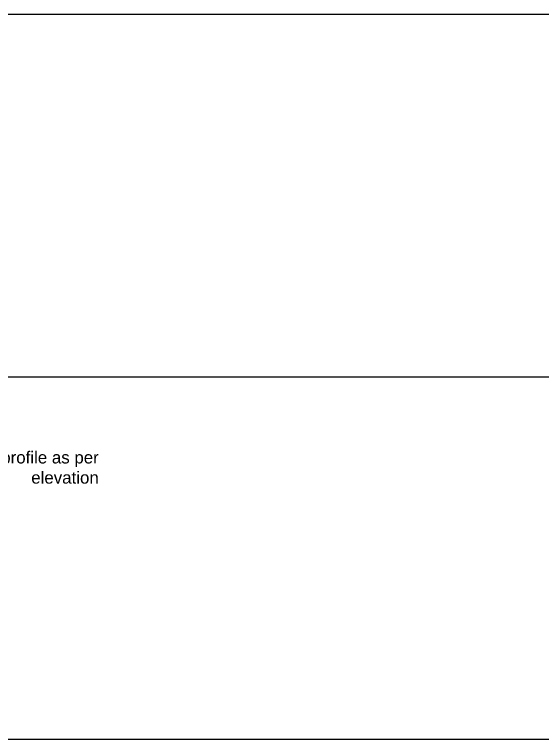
# Model space of a CAD drawing. Header units: millimetres. Extents: x 1066295 to 1300022, y -5734212 to -5454663.
# Drawn here: x 1153621 to 1157993, y -5597193 to -5591193 of the extents above; entities that cross this region are included whole.
import ezdxf

# ---------------------------------------------------------------- set-up
doc = ezdxf.new("R2010")
doc.units = ezdxf.units.MM
doc.header["$LTSCALE"] = 1000
doc.header["$MEASUREMENT"] = 0
doc.linetypes.add('AUDIT_D_120904163729-0', pattern=[0])
doc.linetypes.add('T9_PROFILE SECTIONS$0$HIDDEN2', pattern=[0.1875, 0.125, -0.0625])
doc.layers.get('0').update_dxf_attribs({"linetype": 'AUDIT_D_120904163729-0'})
doc.layers.add('T9_PROFILE SECTIONS$0$LEVEL', color=7, linetype='Continuous')
doc.layers.add('T9_PROFILE SECTIONS$0$R0-18-10-2014-T1-1st Podium Floor Plan$0$Text', color=7, linetype='Continuous', lineweight=0)
doc.styles.add('T9_PROFILE SECTIONS$0$ARIAL ARROW', font='arial.ttf')

# ---------------------------------------------------------------- blocks, each defined once
blk = doc.blocks.new('T9_PROFILE SECTIONS$0$A$C04612184')
at = {"layer": 'T9_PROFILE SECTIONS$0$LEVEL', "color": 8, "linetype": 'T9_PROFILE SECTIONS$0$HIDDEN2', "ltscale": 5}
for p, q in [((89.8181, 100.715), (-67.8271, 100.715)), ((89.8181, 97.715), (-67.8271, 97.715)), ((89.8181, 94.715), (-67.8271, 94.715))]:
    blk.add_line(p, q, dxfattribs=at)
blk = doc.blocks.new('T9_PROFILE SECTIONS')
at = {"layer": 'T9_PROFILE SECTIONS$0$LEVEL', "linetype": 'ByBlock', "xscale": 1000, "yscale": 1000, "zscale": 1000}
blk.add_blockref('T9_PROFILE SECTIONS$0$A$C04612184', (1171279.5443, -5689510.054, -0.01), dxfattribs=at)
at = {"layer": 'T9_PROFILE SECTIONS$0$R0-18-10-2014-T1-1st Podium Floor Plan$0$Text', "insert": (1156063.8875, -5592845.5), "char_height": 100, "width": 1133.401091, "attachment_point": 9, "style": 'T9_PROFILE SECTIONS$0$ARIAL ARROW'}
blk.add_mtext('Arch profile as per elevation \\P  ', dxfattribs=at)

msp = doc.modelspace()

# ---------------------------------------------------------------- block references
at = {"linetype": 'ByBlock'}
msp.add_blockref('T9_PROFILE SECTIONS', (-1745.2, -2398.4, 0.4), dxfattribs=at)

doc.saveas('drawing.dxf')
